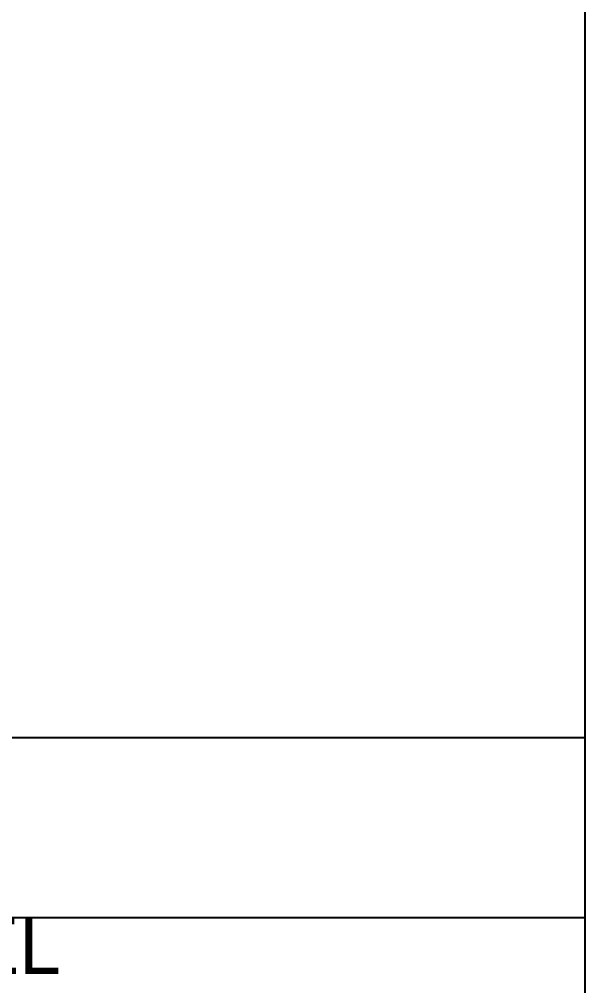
# Model space of a CAD drawing. Header units: millimetres. Extents: x -44462 to 306987, y -116160 to 12874.
# Drawn here: x -7171.9 to -7050.7, y -58182.8 to -57975.6 of the extents above; entities that cross this region are included whole.
import ezdxf

# ---------------------------------------------------------------- set-up
doc = ezdxf.new("R2010")
doc.units = ezdxf.units.MM
for name, color, linetype in [('AVP_TEXTES', 7, 'Continuous'), ('D_______TX', 2, 'Continuous'), ('TEXTE', 1, 'Continuous')]:
    doc.layers.add(name, color=color, linetype=linetype)
doc.styles.add('CENTURY GOTHIC', font='GOTHIC.TTF')

# ---------------------------------------------------------------- blocks, each defined once
blk = doc.blocks.new('PETIT CARTOUCHE_HOR')
at = {"layer": 'AVP_TEXTES', "color": 5, "linetype": 'Continuous'}
blk.add_line((-233.46, 422.47), (-233.46, 28), dxfattribs=at)
at = {"style": 'CENTURY GOTHIC'}
for tag, p, height in [('DATE', (-210.16, 171.36), 20), ('DOSSIERN°', (-210.16, 111.51), 20), ('COMMENTAIRE', (-210.16, 95.35), 12), ('COMMENTAIRESUITE', (-210.16, 79.7), 12), ('FEUILLEN°', (-221.99, 32.69), 20), ('TOTALFEUILLES', (-181.65, 32.69), 20), ('ÉCH.', (-103.23, 32.69), 12)]:
    blk.add_attdef(tag, p, '', height=height, dxfattribs=at)

msp = doc.modelspace()

# ---------------------------------------------------------------- linework, layer by layer
at = {"layer": 'D_______TX', "color": 8, "linetype": 'Continuous'}
for points in [[(-7632.04, -58129.55), (-7050.7, -58129.55), (-7050.7, -58168.27), (-7632.04, -58168.27)], [(-7511.17, -58129.55), (-7050.7, -58129.55), (-7050.7, -58365.09), (-7511.17, -58365.09)]]:
    msp.add_lwpolyline(points, close=True, dxfattribs=at)

# ---------------------------------------------------------------- block references
at = {"color": 1}
msp.add_blockref('PETIT CARTOUCHE_HOR', (-6817.24, -58393.1), dxfattribs=at)

# ---------------------------------------------------------------- texts
at = {"layer": 'TEXTE', "insert": (-7501.96, -58168.27), "char_height": 12, "width": 751.1492, "attachment_point": 1, "style": 'CENTURY GOTHIC'}
msp.add_mtext('-Parement en briques forum rojo de DESIMPEL\\P-Couverture en tuiles de béton gris anthracite\\P-Seuils en pierre bleue\\P-Châssis en PVC de couleur gris foncé ral:7016\\P-Vitrage clair  \\P-TD et gouttière en zinc\\P-Souche de cheminée en ardoise artificielle de couleur \\P gris anthracite\\P-Bardage en cèdre naturel', dxfattribs=at)

doc.saveas('drawing.dxf')
